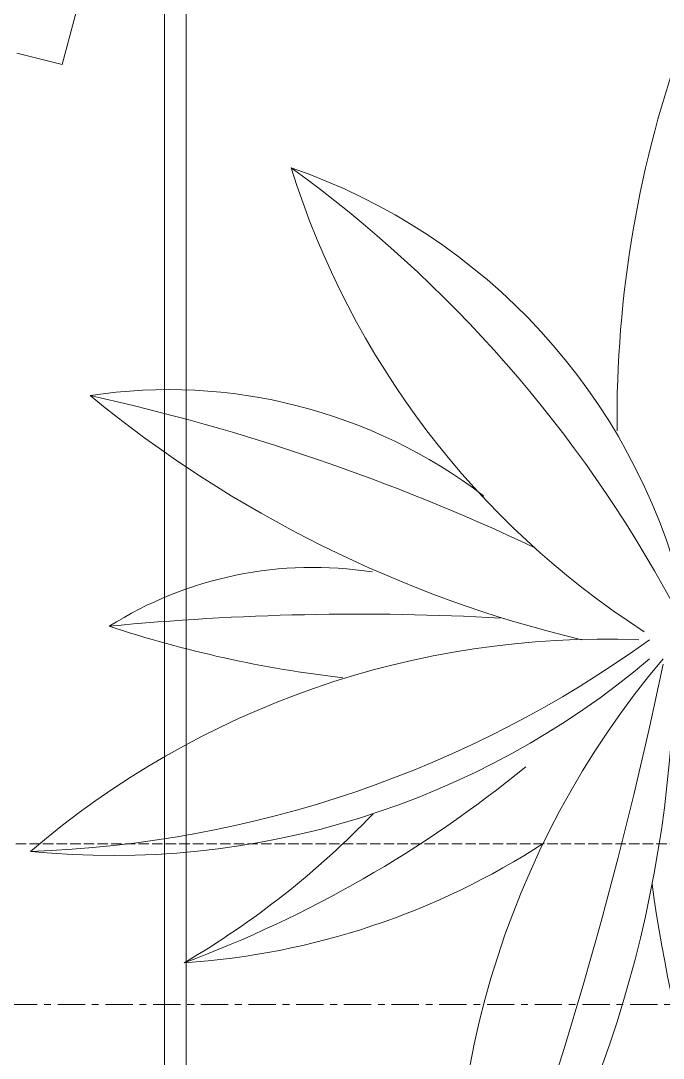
# Model space of a CAD drawing. Header units: millimetres. Extents: x 46079 to 131409, y 40831 to 60403.
# Drawn here: x 119426.2 to 119725.6, y 53511.9 to 53995.6 of the extents above; entities that cross this region are included whole.
import ezdxf

# ---------------------------------------------------------------- set-up
doc = ezdxf.new("R2010")
doc.units = ezdxf.units.MM
doc.linetypes.add('Alignement de la ligne', pattern=[6.35, 3.175, -3.175])
doc.linetypes.add('Grid Line', pattern=[22.225, 12.7, -3.175, 3.175, -3.175])
for name, color, linetype, lineweight in [('A-WALL', 113, 'Continuous', 18), ('G-IMPT', 8, 'Continuous', 18), ('G-IMPT-3', 9, 'Alignement de la ligne', 18), ('L-PLNT', 71, 'Continuous', 18), ('L-PLNT-1', 253, 'Continuous', 18), ('M-EQPM-2', 9, 'Alignement de la ligne', 18), ('S-GRID-1', 1, 'Grid Line', 9)]:
    doc.layers.add(name, color=color, linetype=linetype, lineweight=lineweight)

# ---------------------------------------------------------------- blocks, each defined once
blk = doc.blocks.new('CAY MAI VAN PHUC - CAY DUC SOC_dwg-2256080-TKCS_BỂ NƯỚC NGẦM - MẶT BẰNG NẮP BỂ')
at = {"layer": 'G-IMPT', "flags": 128}
blk.add_lwpolyline([(-359.57, 246.93), (-426.08, 246.93), (-446.03, 207.06), (-419.43, 173.84), (-452.68, 167.2), (-465.98, 67.53), (-439.38, 67.53), (-472.63, 47.6), (-439.38, 14.37), (-878.31, -78.65), (-80.26, -38.78), (-472.63, -105.23), (-446.03, -204.89), (-419.43, -198.25)], dxfattribs=at)
blk = doc.blocks.new('CAY MAI VAN PHUC - CAY BONG TRANG-2256527-TKCS_BỂ NƯỚC NGẦM - MẶT BẰNG NẮP BỂ')
at = {"extrusion": (0, 0, -1), "xscale": 0.7894736842105263, "yscale": 0.7894736842105263, "zscale": -0.7894736842105263, "rotation": 180}
blk.add_blockref('CAY MAI VAN PHUC - CAY DUC SOC_dwg-2256080-TKCS_BỂ NƯỚC NGẦM - MẶT BẰNG NẮP BỂ', (0, 0), dxfattribs=at)
blk = doc.blocks.new('TKTC_NAP THAM BE NUOC NGAM_260130 - TKTC_XREF_260130_NAP THAM BE NUOC NGAM_dwg-4013458-TKCS_BỂ NƯỚC NGẦM - MẶT BẰNG NẮP BỂ')
at = {"layer": 'G-IMPT-3'}
blk.add_line((-142334.03, 149189.67), (-148499.03, 149189.67), dxfattribs=at)
at = {"layer": 'G-IMPT-3', "flags": 128}
blk.add_lwpolyline([(-149709.03, 153614.67), (-142334.03, 153614.67), (-142334.03, 149189.67), (-148499.03, 149189.67)], dxfattribs=at)
blk = doc.blocks.new('TKTC_NAP THAM BE NUOC NGAM_260130 - NẮP THĂM BỂ NƯỚC NGẦM-2336355-TKCS_BỂ NƯỚC NGẦM - MẶT BẰNG NẮP BỂ')
blk.add_blockref('TKTC_NAP THAM BE NUOC NGAM_260130 - TKTC_XREF_260130_NAP THAM BE NUOC NGAM_dwg-4013458-TKCS_BỂ NƯỚC NGẦM - MẶT BẰNG NẮP BỂ', (150009.03, -139814.67))
blk = doc.blocks.new('CAY DUA VAN PHAT - CAY DUA VAN PHAT_dwg-2253781-TKCS_BỂ NƯỚC NGẦM - MẶT BẰNG NẮP BỂ')
at = {"layer": 'G-IMPT'}
for centre, radius, start, end in [((1505.19, 811.21), 822.27, 139.40241, 182.22196), ((-165.56, 1381.78), 1047, 324.19163, 358.05796), ((110.73, 1269.47), 773.93, 319.72962, 5.69701), ((934.45, 1217.21), 484.17, 171.28074, 217.3319), ((2363.89, 1712.04), 1954, 192.45532, 205.30666), ((-423.23, 568.12), 1137.9, 13.43357, 39.4147), ((972.53, 1082.77), 356.56, 147.77658, 188.93687), ((3037.68, 1041.3), 2378.09, 174.41125, 183.20325), ((-370.24, 928.87), 1096.5, 6.61656, 18.28498), ((-62.11, 1592.19), 1116.77, 320.68015, 339.59855), ((272.77, 1621.07), 825.58, 313.95882, 329.56689), ((288.41, 1248.57), 697.7, 326.90571, 356.24571), ((5.95, 342.33), 797.16, 32.80883, 72.67027), ((1228.07, 1817.95), 1216.67, 215.97087, 241.57597), ((779.81, 1288.74), 567.56, 199.06916, 255.84865), ((1231.12, 130.13), 820.47, 82.64497, 130.22753), ((-95.38, 4605.11), 3931.17, 281.76683, 291.3553), ((695.3, 1884.13), 1137.9, 271.06337, 304.27673), ((478.87, -252.08), 1051.7, 89.46131, 109.98389), ((719.28, -637.76), 1417.71, 63.40929, 82.21971)]:
    blk.add_arc(centre, radius, start, end, dxfattribs=at)
blk = doc.blocks.new('CAY DUA VAN PHAT - CAY DUA VAN PHAT_dwg-V48-TKCS_BỂ NƯỚC NGẦM - MẶT BẰNG NẮP BỂ')
at = {"layer": 'G-IMPT'}
for centre, radius, start, end in [((1505.19, 811.21), 822.27, 139.40241, 182.22196), ((-165.56, 1381.78), 1047, 324.19163, 358.05796), ((110.73, 1269.47), 773.93, 319.72962, 5.69701), ((934.45, 1217.21), 484.17, 171.28074, 217.3319), ((2363.89, 1712.04), 1954, 192.45532, 205.30666), ((-423.23, 568.12), 1137.9, 13.43357, 39.4147), ((972.53, 1082.77), 356.56, 147.77658, 188.93687), ((3037.68, 1041.3), 2378.09, 174.41125, 183.20325), ((-370.24, 928.87), 1096.5, 6.61656, 18.28498), ((-62.11, 1592.19), 1116.77, 320.68015, 339.59855), ((272.77, 1621.07), 825.58, 313.95882, 329.56689), ((288.41, 1248.57), 697.7, 326.90571, 356.24571), ((5.95, 342.33), 797.16, 32.80883, 72.67027), ((1228.07, 1817.95), 1216.67, 215.97087, 241.57597), ((779.81, 1288.74), 567.56, 199.06916, 255.84865), ((1231.12, 130.13), 820.47, 82.64497, 130.22753), ((-95.38, 4605.11), 3931.17, 281.76683, 291.3553), ((695.3, 1884.13), 1137.9, 271.06337, 304.27673), ((478.87, -252.08), 1051.7, 89.46131, 109.98389), ((719.28, -637.76), 1417.71, 63.40929, 82.21971)]:
    blk.add_arc(centre, radius, start, end, dxfattribs=at)
blk = doc.blocks.new('CAY DUA VAN PHAT - CAY DUA VAN PHAT-V49-TKCS_BỂ NƯỚC NGẦM - MẶT BẰNG NẮP BỂ')
at = {"extrusion": (0, 0, -1), "xscale": 0.5, "yscale": 0.5, "zscale": -0.5, "rotation": 180}
for name in ['CAY DUA VAN PHAT - CAY DUA VAN PHAT_dwg-2253781-TKCS_BỂ NƯỚC NGẦM - MẶT BẰNG NẮP BỂ', 'CAY DUA VAN PHAT - CAY DUA VAN PHAT_dwg-V48-TKCS_BỂ NƯỚC NGẦM - MẶT BẰNG NẮP BỂ']:
    blk.add_blockref(name, (151.82, 370.52), dxfattribs=at)

msp = doc.modelspace()

# ---------------------------------------------------------------- linework, layer by layer
at = {"layer": 'A-WALL'}
for p, q in [((119493.27, 53311.94), (119493.27, 55286.31)), ((119503.27, 55276.31), (119503.27, 53311.94))]:
    msp.add_line(p, q, dxfattribs=at)
at = {"layer": 'S-GRID-1'}
msp.add_line((127479.4, 53536.94), (108126.99, 53536.94), dxfattribs=at)

# ---------------------------------------------------------------- block references
at = {"layer": 'L-PLNT', "rotation": 270.0000000000003}
msp.add_blockref('CAY DUA VAN PHAT - CAY DUA VAN PHAT-V49-TKCS_BỂ NƯỚC NGẦM - MẶT BẰNG NẮP BỂ', (119733.35, 53896.94), dxfattribs=at)
at = {"layer": 'L-PLNT-1', "rotation": 180}
msp.add_blockref('CAY MAI VAN PHUC - CAY BONG TRANG-2256527-TKCS_BỂ NƯỚC NGẦM - MẶT BẰNG NẮP BỂ', (119093.35, 54136.94), dxfattribs=at)
at = {"layer": 'M-EQPM-2'}
msp.add_blockref('TKTC_NAP THAM BE NUOC NGAM_260130 - NẮP THĂM BỂ NƯỚC NGẦM-2336355-TKCS_BỂ NƯỚC NGẦM - MẶT BẰNG NẮP BỂ', (112393.42, 44236.94), dxfattribs=at)

doc.saveas('drawing.dxf')
